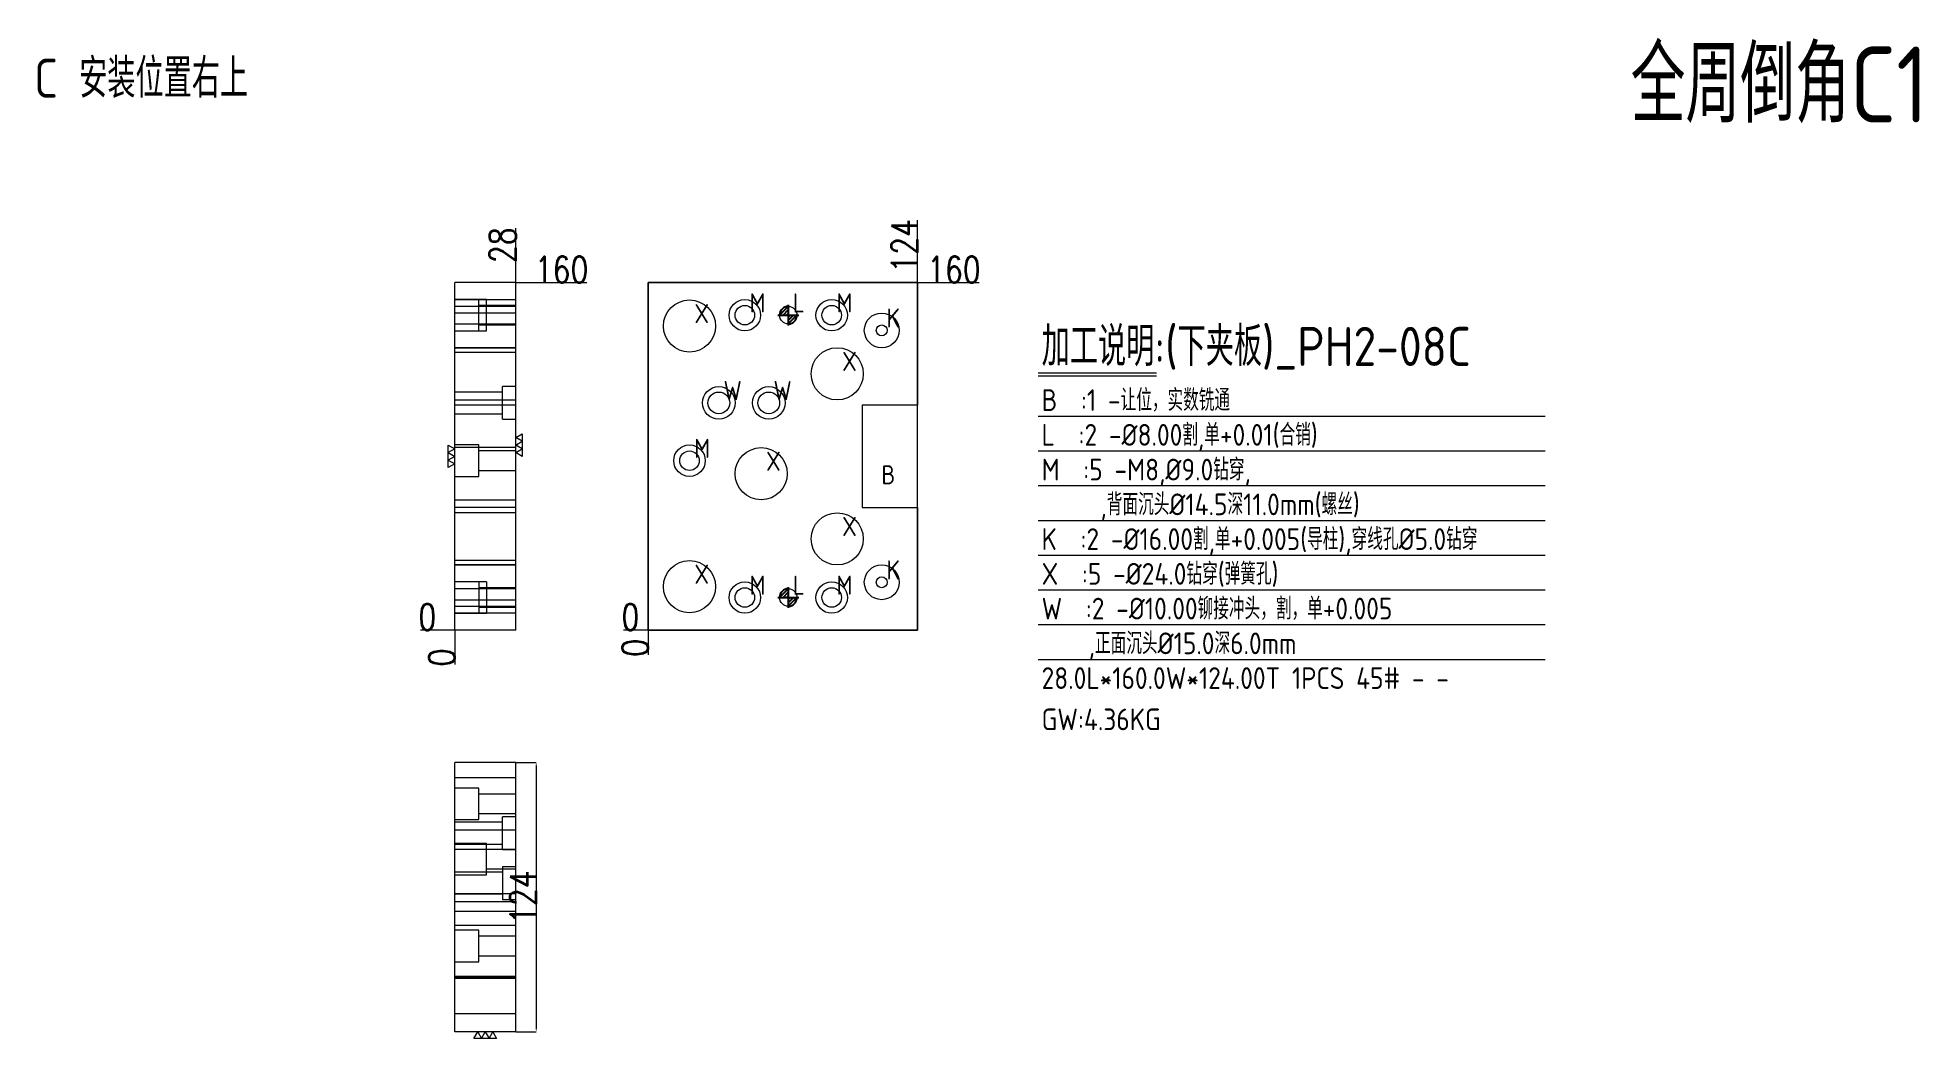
# Model space of a CAD drawing. Header units: millimetres. Extents: x 11437 to 12303, y 23755 to 24216.
import ezdxf

# ---------------------------------------------------------------- set-up
doc = ezdxf.new("R2010")
doc.units = ezdxf.units.MM
doc.linetypes.add('DASHED', pattern=[0])
doc.layers.add('DIE', color=20, linetype='Continuous', lineweight=20)
doc.layers.add('DIM', color=4, linetype='Continuous', lineweight=20)
doc.layers.add('PH2', color=7, linetype='Continuous')
doc.layers.add('PH2_W', color=1, linetype='Continuous')
doc.styles.add('gbenor', font='gbenor.shx', dxfattribs={"bigfont": 'gbcbig.shx'})
doc.styles.add('TXT', font='txt.shx', dxfattribs={"width": 0.8, "bigfont": 'ctxt.shx'})
doc.dimstyles.new('零件', dxfattribs={"dimscale": 1.5, "dimtxt": 8, "dimasz": 1, "dimexe": 0, "dimexo": 0, "dimgap": 0, "dimtad": 1, "dimtxsty": 'TXT', "dimcen": 0, "dimclrd": 252, "dimclre": 252, "dimclrt": 4, "dimazin": 3, "dimtp": 0.001, "dimtm": 0.001, "dimtfac": 1, "dimtmove": 0, "dimatfit": 3, "dimlwd": 5, "dimlwe": 5})

# ---------------------------------------------------------------- blocks, each defined once
blk = doc.blocks.new('*D1109')
at = {"layer": 'Defpoints', "color": 0}
for p in [(11657.1, 24102.86), (11666.55, 24102.86), (11629.1, 23942.86)]:
    blk.add_point(p, dxfattribs=at)
at = {"layer": 'DIM', "color": 252, "lineweight": 5}
blk.add_line((11657.1, 24102.86), (11689.87, 24102.86), dxfattribs=at)
at = {"layer": 'DIM', "color": 4, "lineweight": 5, "insert": (11678.21, 24108.86), "char_height": 12, "attachment_point": 5, "style": 'TXT'}
blk.add_mtext('160', dxfattribs=at)
blk = doc.blocks.new('*D1110')
at = {"layer": 'Defpoints', "color": 0}
for p in [(11619.65, 23942.86), (11629.1, 23942.86), (11629.1, 23942.86)]:
    blk.add_point(p, dxfattribs=at)
at = {"layer": 'DIM', "color": 252, "lineweight": 5}
blk.add_line((11629.1, 23942.86), (11613.25, 23942.86), dxfattribs=at)
at = {"layer": 'DIM', "color": 4, "lineweight": 5, "insert": (11616.45, 23948.86), "char_height": 12, "attachment_point": 5, "style": 'TXT'}
blk.add_mtext('0', dxfattribs=at)
blk = doc.blocks.new('*D1111')
at = {"layer": 'Defpoints', "color": 0}
for p in [(11629.1, 23942.86), (11629.1, 23942.86), (11629.1, 23933.41)]:
    blk.add_point(p, dxfattribs=at)
at = {"layer": 'DIM', "color": 252, "lineweight": 5}
blk.add_line((11629.1, 23942.86), (11629.1, 23927.01), dxfattribs=at)
at = {"layer": 'DIM', "color": 4, "lineweight": 5, "insert": (11623.1, 23930.21), "char_height": 12, "attachment_point": 5, "rotation": 90, "style": 'TXT'}
blk.add_mtext('0', dxfattribs=at)
blk = doc.blocks.new('*D1112')
at = {"layer": 'Defpoints', "color": 0}
for p in [(11657.1, 24112.31), (11657.1, 24102.86), (11629.1, 23942.86)]:
    blk.add_point(p, dxfattribs=at)
at = {"layer": 'DIM', "color": 252, "lineweight": 5}
blk.add_line((11657.1, 24102.86), (11657.1, 24127.85), dxfattribs=at)
at = {"layer": 'DIM', "color": 4, "lineweight": 5, "insert": (11651.1, 24120.08), "char_height": 12, "attachment_point": 5, "rotation": 90, "style": 'TXT'}
blk.add_mtext('28', dxfattribs=at)
blk = doc.blocks.new('*D1113')
at = {"layer": 'Defpoints', "color": 0}
for p in [(11657.1, 23881.86), (11657.1, 23757.86), (11666.55, 23757.86)]:
    blk.add_point(p, dxfattribs=at)
at = {"layer": 'DIM', "color": 252, "lineweight": 5}
for p, q in [((11657.1, 23881.86), (11666.55, 23881.86)), ((11666.55, 23880.36), (11666.55, 23759.36)), ((11657.1, 23757.86), (11666.55, 23757.86))]:
    blk.add_line(p, q, dxfattribs=at)
at = {"layer": 'DIM', "color": 252}
for points in [[(11666.8, 23880.36), (11666.3, 23880.36), (11666.55, 23881.86)], [(11666.3, 23759.36), (11666.8, 23759.36), (11666.55, 23757.86)]]:
    blk.add_solid(points, dxfattribs=at)
at = {"layer": 'DIM', "color": 4, "lineweight": 5, "insert": (11660.55, 23819.86), "char_height": 12, "attachment_point": 5, "rotation": 90, "style": 'TXT'}
blk.add_mtext('124', dxfattribs=at)
blk = doc.blocks.new('*D1114')
at = {"layer": 'Defpoints', "color": 0}
for p in [(11842.1, 24102.86), (11847.1, 24102.86), (11718.1, 23942.86)]:
    blk.add_point(p, dxfattribs=at)
at = {"layer": 'DIM', "color": 252, "lineweight": 5}
blk.add_line((11842.1, 24102.86), (11870.42, 24102.86), dxfattribs=at)
at = {"layer": 'DIM', "color": 4, "lineweight": 5, "insert": (11858.76, 24108.86), "char_height": 12, "attachment_point": 5, "style": 'TXT'}
blk.add_mtext('160', dxfattribs=at)
blk = doc.blocks.new('*D1115')
at = {"layer": 'Defpoints', "color": 0}
for p in [(11713.1, 23942.86), (11718.1, 23942.86), (11718.1, 23942.86)]:
    blk.add_point(p, dxfattribs=at)
at = {"layer": 'DIM', "color": 252, "lineweight": 5}
blk.add_line((11718.1, 23942.86), (11706.7, 23942.86), dxfattribs=at)
at = {"layer": 'DIM', "color": 4, "lineweight": 5, "insert": (11709.9, 23948.86), "char_height": 12, "attachment_point": 5, "style": 'TXT'}
blk.add_mtext('0', dxfattribs=at)
blk = doc.blocks.new('*D1116')
at = {"layer": 'Defpoints', "color": 0}
for p in [(11718.1, 23942.86), (11718.1, 23942.86), (11718.1, 23937.86)]:
    blk.add_point(p, dxfattribs=at)
at = {"layer": 'DIM', "color": 252, "lineweight": 5}
blk.add_line((11718.1, 23942.86), (11718.1, 23931.46), dxfattribs=at)
at = {"layer": 'DIM', "color": 4, "lineweight": 5, "insert": (11712.1, 23934.66), "char_height": 12, "attachment_point": 5, "rotation": 90, "style": 'TXT'}
blk.add_mtext('0', dxfattribs=at)
blk = doc.blocks.new('*D1117')
at = {"layer": 'Defpoints', "color": 0}
for p in [(11842.1, 24107.86), (11842.1, 24102.86), (11718.1, 23942.86)]:
    blk.add_point(p, dxfattribs=at)
at = {"layer": 'DIM', "color": 252, "lineweight": 5}
blk.add_line((11842.1, 24102.86), (11842.1, 24131.63), dxfattribs=at)
at = {"layer": 'DIM', "color": 4, "lineweight": 5, "insert": (11836.1, 24119.75), "char_height": 12, "attachment_point": 5, "rotation": 90, "style": 'TXT'}
blk.add_mtext('124', dxfattribs=at)
blk = doc.blocks.new('pg_hx_L0')
at = {"color": 230}
for p, q in [((-0.6, 0), (0.6, 0)), ((-0.5, 0), (0, 0.5)), ((-0.3, 0), (0, 0.3)), ((-0.1, 0), (0, 0.1)), ((0, 0.6), (0, -0.6)), ((0.1, 0), (0, -0.1)), ((0.5, 0), (0, -0.5)), ((0.3, 0), (0, -0.3))]:
    blk.add_line(p, q, dxfattribs=at)
for start, end in [(90, 180), (270, 0)]:
    blk.add_arc((0, 0), 0.5, start, end, dxfattribs=at)
blk = doc.blocks.new('pg_hx_LLL0')
blk.add_blockref('pg_hx_L0', (0, 0))

msp = doc.modelspace()

# ---------------------------------------------------------------- linework, layer by layer
at = {"layer": 'DIE', "color": 1, "linetype": 'Continuous', "lineweight": 5}
for points in [[(11626.101, 24028.057), (11629.101, 24026.325), (11626.101, 24024.593), (11629.101, 24022.861), (11626.101, 24021.129), (11629.101, 24019.397), (11626.101, 24017.665), (11626.101, 24028.057)], [(11660.101, 24022.861), (11657.101, 24024.593), (11660.101, 24026.325), (11657.101, 24028.057), (11660.101, 24029.789), (11657.101, 24031.522), (11660.101, 24033.254), (11660.101, 24022.861)], [(11637.905, 23754.861), (11639.637, 23757.861), (11641.369, 23754.861), (11643.101, 23757.861), (11644.833, 23754.861), (11646.565, 23757.861), (11648.297, 23754.861), (11637.905, 23754.861)]]:
    msp.add_lwpolyline(points, close=True, dxfattribs=at)
at = {"layer": 'DIM', "color": 8, "linetype": 'Continuous', "lineweight": 5}
for p, q in [((11897.651, 24061.361), (11952.083, 24061.361)), ((11897.651, 24059.861), (11952.083, 24059.861)), ((11897.651, 24041.361), (12130.931, 24041.361)), ((11897.651, 24025.361), (12130.931, 24025.361)), ((11897.651, 24009.361), (12130.931, 24009.361)), ((11897.651, 23993.361), (12130.931, 23993.361)), ((11897.651, 23977.361), (12130.931, 23977.361)), ((11897.651, 23961.361), (12130.931, 23961.361)), ((11897.651, 23945.361), (12130.931, 23945.361)), ((11897.651, 23929.361), (12130.931, 23929.361))]:
    msp.add_line(p, q, dxfattribs=at)
at = {"layer": 'DIM', "color": 252, "linetype": 'DASHED', "lineweight": 5}
msp.add_lwpolyline([(11718.101, 24102.861), (11718.101, 23942.861), (11842.101, 23942.861), (11842.101, 24102.861)], close=True, dxfattribs=at)
at = {"layer": 'PH2', "color": 2, "linetype": 'Continuous', "lineweight": 5}
for p, q in [((11629.101, 23942.861), (11629.101, 24102.861)), ((11657.101, 23942.861), (11657.101, 24102.861)), ((11718.101, 24102.861), (11842.101, 24102.861)), ((11718.101, 23942.861), (11718.101, 24102.861)), ((11842.101, 23942.861), (11718.101, 23942.861)), ((11629.101, 23757.861), (11629.101, 23881.861)), ((11657.101, 23757.861), (11657.101, 23881.861)), ((11657.101, 23757.861), (11629.101, 23757.861))]:
    msp.add_line(p, q, dxfattribs=at)
at = {"layer": 'PH2', "color": 135, "linetype": 'Continuous', "lineweight": 5}
for p, q in [((11657.101, 24102.861), (11629.101, 24102.861)), ((11657.101, 23942.861), (11629.101, 23942.861)), ((11657.101, 23881.861), (11629.101, 23881.861))]:
    msp.add_line(p, q, dxfattribs=at)
at = {"layer": 'PH2', "color": 31, "linetype": 'DASHED', "lineweight": 5, "ltscale": 0.422819}
for p, q in [((11643.601, 24095.111), (11629.101, 24095.111)), ((11640.101, 24080.611), (11640.101, 24095.111)), ((11643.601, 24080.611), (11643.601, 24095.111)), ((11643.601, 24092.365), (11640.101, 24092.365)), ((11657.101, 24092.365), (11643.601, 24092.365)), ((11629.101, 24080.611), (11643.601, 24080.611)), ((11640.101, 24083.358), (11643.601, 24083.358)), ((11643.601, 24083.358), (11657.101, 24083.358)), ((11657.101, 24072.863), (11629.101, 24072.863)), ((11657.101, 24054.986), (11651.101, 24054.986)), ((11651.101, 24039.986), (11651.101, 24054.986)), ((11629.101, 24048.86), (11657.101, 24048.86)), ((11657.101, 24046.361), (11629.101, 24046.361)), ((11651.101, 24039.986), (11657.101, 24039.986)), ((11640.101, 24028.111), (11629.101, 24028.111)), ((11657.101, 24026.863), (11629.101, 24026.863)), ((11640.101, 24013.611), (11640.101, 24028.111)), ((11657.101, 24025.365), (11640.101, 24025.365)), ((11640.101, 24016.358), (11657.101, 24016.358)), ((11629.101, 24013.611), (11640.101, 24013.611)), ((11629.101, 24002.86), (11657.101, 24002.86)), ((11657.101, 23999.361), (11629.101, 23999.361)), ((11657.101, 23996.863), (11629.101, 23996.863)), ((11629.101, 23972.86), (11657.101, 23972.86)), ((11643.601, 23965.111), (11629.101, 23965.111)), ((11640.101, 23965.111), (11640.101, 23950.611)), ((11643.601, 23965.111), (11643.601, 23950.611)), ((11643.601, 23962.365), (11640.101, 23962.365)), ((11657.101, 23962.365), (11643.601, 23962.365)), ((11629.101, 23950.611), (11643.601, 23950.611)), ((11640.101, 23953.358), (11643.601, 23953.358)), ((11643.601, 23953.358), (11657.101, 23953.358)), ((11640.101, 23870.111), (11629.101, 23870.111)), ((11640.101, 23862.861), (11640.101, 23870.111)), ((11657.101, 23867.365), (11640.101, 23867.365)), ((11640.101, 23855.611), (11640.101, 23862.861)), ((11629.101, 23855.611), (11640.101, 23855.611)), ((11640.101, 23858.358), (11657.101, 23858.358)), ((11657.101, 23856.861), (11651.101, 23856.861)), ((11651.101, 23841.861), (11651.101, 23856.861)), ((11643.601, 23844.641), (11629.101, 23844.641)), ((11643.601, 23830.141), (11643.601, 23844.641)), ((11657.101, 23841.863), (11629.101, 23841.863)), ((11657.101, 23841.895), (11643.601, 23841.895)), ((11651.101, 23841.861), (11657.101, 23841.861)), ((11629.101, 23830.141), (11643.601, 23830.141)), ((11643.601, 23832.888), (11657.101, 23832.888)), ((11657.101, 23833.861), (11651.101, 23833.861)), ((11651.101, 23833.861), (11651.101, 23818.861)), ((11629.101, 23817.86), (11657.101, 23817.86)), ((11651.101, 23818.861), (11657.101, 23818.861)), ((11657.101, 23806.863), (11629.101, 23806.863)), ((11640.101, 23804.641), (11629.101, 23804.641)), ((11640.101, 23790.141), (11640.101, 23804.641)), ((11657.101, 23801.895), (11640.101, 23801.895)), ((11640.101, 23792.888), (11657.101, 23792.888)), ((11629.101, 23790.141), (11640.101, 23790.141)), ((11657.101, 23783.361), (11629.101, 23783.361)), ((11629.101, 23782.86), (11657.101, 23782.86))]:
    msp.add_line(p, q, dxfattribs=at)
at = {"layer": 'PH2', "color": 254, "linetype": 'DASHED', "lineweight": 5, "ltscale": 0.422819}
for p, q in [((11657.101, 24094.863), (11629.101, 24094.863)), ((11629.101, 24070.86), (11657.101, 24070.86)), ((11657.101, 23974.863), (11629.101, 23974.863)), ((11629.101, 23950.86), (11657.101, 23950.86)), ((11657.101, 23874.863), (11629.101, 23874.863)), ((11629.101, 23850.86), (11657.101, 23850.86))]:
    msp.add_line(p, q, dxfattribs=at)
at = {"layer": 'PH2', "color": 2, "linetype": 'Continuous', "lineweight": 5}
for centre, radius in [((11737.101, 24082.861), 12.002), ((11762.571, 24087.861), 4.503), ((11802.571, 24087.861), 4.503), ((11805.101, 24060.861), 12.002), ((11750.601, 24047.486), 7.5), ((11773.601, 24047.486), 7.5), ((11737.101, 24020.861), 4.503), ((11770.101, 24014.861), 12.002), ((11805.101, 23984.861), 12.002), ((11737.101, 23962.861), 12.002), ((11762.571, 23957.861), 4.503), ((11802.571, 23957.861), 4.503)]:
    msp.add_circle(centre, radius, dxfattribs=at)
at = {"layer": 'PH2', "color": 30, "linetype": 'DASHED', "lineweight": 5, "ltscale": 0.422819}
for centre in [(11762.571, 24087.861), (11802.571, 24087.861), (11737.101, 24020.861), (11762.571, 23957.861), (11802.571, 23957.861)]:
    msp.add_circle(centre, 7.25, dxfattribs=at)
at = {"layer": 'PH2', "color": 1, "linetype": 'Continuous', "lineweight": 5}
for centre, radius in [((11782.571, 24087.861), 4), ((11825.571, 24080.861), 8), ((11750.601, 24047.486), 5), ((11773.601, 24047.486), 5), ((11825.571, 23964.861), 8), ((11782.571, 23957.861), 4)]:
    msp.add_circle(centre, radius, dxfattribs=at)
at = {"layer": 'PH2', "color": 42, "linetype": 'Continuous', "lineweight": 5}
for centre in [(11825.571, 24080.861), (11825.571, 23964.861)]:
    msp.add_circle(centre, 2.5, dxfattribs=at)
at = {"layer": 'PH2', "color": 2, "linetype": 'Continuous', "lineweight": 5}
for points, knots in [([(11842.101, 24102.861), (11842.101, 24096.873), (11842.101, 24090.885), (11842.101, 24078.999), (11842.101, 24073.1), (11842.101, 24062.663), (11842.101, 24058.125), (11842.101, 24051.179), (11842.101, 24048.77), (11842.101, 24046.361)], [0, 0, 0, 0, 0.3179419, 0.3179419, 0.6311602, 0.6311602, 0.8720973, 0.8720973, 1, 1, 1, 1]), ([(11842.101, 23999.361), (11842.101, 23993.626), (11842.101, 23987.891), (11842.101, 23976.499), (11842.101, 23970.841), (11842.101, 23960.832), (11842.101, 23956.481), (11842.101, 23949.04), (11842.101, 23945.95), (11842.101, 23942.861)], [0, 0, 0, 0, 0.3045208, 0.3045208, 0.6049071, 0.6049071, 0.8359735, 0.8359735, 1, 1, 1, 1])]:
    msp.add_open_spline(points, degree=3, knots=knots, dxfattribs=at)
for points in [[(11816.601, 24046.361), (11816.601, 24030.695), (11816.601, 24015.028), (11816.601, 23999.361)], [(11842.101, 24046.361), (11833.601, 24046.361), (11825.101, 24046.361), (11816.601, 24046.361)], [(11816.601, 23999.361), (11825.101, 23999.361), (11833.601, 23999.361), (11842.101, 23999.361)]]:
    msp.add_open_spline(points, degree=3, dxfattribs=at)
at = {"layer": 'PH2_W', "color": 1, "linetype": 'DASHED', "lineweight": 5, "ltscale": 0.422819}
for p, q in [((11657.101, 24091.861), (11629.101, 24091.861)), ((11657.101, 24088.862), (11629.101, 24088.862)), ((11629.101, 24083.861), (11657.101, 24083.861)), ((11629.101, 24072.861), (11657.101, 24072.861)), ((11651.101, 24052.486), (11629.101, 24052.486)), ((11629.101, 24042.486), (11651.101, 24042.486)), ((11657.101, 23972.862), (11629.101, 23972.862)), ((11657.101, 23961.861), (11629.101, 23961.861)), ((11629.101, 23956.861), (11657.101, 23956.861)), ((11629.101, 23953.861), (11657.101, 23953.861)), ((11651.101, 23854.361), (11629.101, 23854.361)), ((11629.101, 23844.361), (11651.101, 23844.361)), ((11651.101, 23831.361), (11629.101, 23831.361)), ((11657.101, 23821.391), (11629.101, 23821.391)), ((11629.101, 23821.361), (11651.101, 23821.361)), ((11629.101, 23813.391), (11657.101, 23813.391)), ((11657.101, 23782.392), (11629.101, 23782.392)), ((11629.101, 23766.391), (11657.101, 23766.391))]:
    msp.add_line(p, q, dxfattribs=at)

# ---------------------------------------------------------------- block references
at = {"layer": 'PH2', "lineweight": 5, "ltscale": 0.422819, "xscale": 8, "yscale": 8, "zscale": 8}
for p in [(11782.571, 24087.861), (11782.571, 23957.861)]:
    msp.add_blockref('pg_hx_LLL0', p, dxfattribs=at)

# ---------------------------------------------------------------- texts
at = {"layer": 'DIM', "color": 6, "lineweight": 5, "style": 'gbenor'}
msp.add_text('全周倒角C1', height=35, dxfattribs=at).set_placement((12170.286, 24176.561))
at = {"layer": 'DIM', "color": 21, "lineweight": 5, "style": 'gbenor'}
msp.add_text('C 安装位置右上', height=18, dxfattribs=at).set_placement((11435.434, 24187.96))
at = {"layer": 'DIM', "color": 4, "lineweight": 5, "style": 'gbenor'}
for s, height, p in [('M', 8.8, (11764.741, 24089.138)), ('L', 8.8, (11784.676, 24089.106)), ('M', 8.8, (11804.741, 24089.138)), ('X', 8.8, (11739.366, 24084.186)), ('K', 8.8, (11827.756, 24082.146)), ('加工说明:(下夹板)_PH2-08C', 18, (11899.191, 24064.468)), ('X', 8.8, (11807.366, 24062.186)), ('W', 8.8, (11752.776, 24048.766)), ('W', 8.8, (11775.776, 24048.766)), ('B  :1 -让位，实数铣通', 10, (11899.151, 24043.754)), ('M', 8.8, (11739.271, 24022.138)), ('X', 8.8, (11772.366, 24016.186)), ('B', 8.8, (11825.434, 24009.966)), ('M  :5 -M8,%%C9.0钻穿,', 10, (11899.151, 24011.754)), ('     ,背面沉头%%C14.5深11.0mm(螺丝)', 10, (11899.151, 23995.754)), ('X', 8.8, (11807.366, 23986.186)), ('K', 8.8, (11827.756, 23966.146)), ('X  :5 -%%C24.0钻穿(弹簧孔)', 10, (11899.151, 23963.754)), ('X', 8.8, (11739.366, 23964.186)), ('M', 8.8, (11764.741, 23959.138)), ('L', 8.8, (11784.676, 23959.106)), ('M', 8.8, (11804.741, 23959.138)), ('    ,正面沉头%%c15.0深6.0mm', 10, (11899.151, 23931.754)), ('28.0L*160.0W*124.00T 1PCS 45# - -', 10, (11899.151, 23915.754)), ('GW:4.36KG', 10, (11899.151, 23896.754))]:
    msp.add_text(s, height=height, dxfattribs=at).set_placement(p)
at = {"layer": 'DIM', "color": 1, "lineweight": 5, "style": 'gbenor'}
for s, p in [('L  :2 -%%c8.00割,单+0.01(合销)', (11899.151, 24027.754)), ('K  :2 -%%C16.00割,单+0.005(导柱),穿线孔%%C5.0钻穿', (11899.151, 23979.754)), ('W  :2 -%%c10.00铆接冲头，割，单+0.005', (11899.151, 23947.754))]:
    msp.add_text(s, height=10, dxfattribs=at).set_placement(p)

# ---------------------------------------------------------------- dimensions: what is measured, and where the dimension line sits
at = {"layer": 'DIM', "lineweight": 5}
for feature_location, offset, dtype, origin, picture, middle in [((11657.101, 24102.861), (0, 9.45), 1, (11629.101, 23942.861), '*D1112', (11651.101, 24120.083)), ((11842.101, 24102.861), (0, 5), 1, (11718.101, 23942.861), '*D1117', (11836.101, 24119.747)), ((11657.101, 24102.861), (9.45, 0), 0, (11629.101, 23942.861), '*D1109', (11678.208, 24108.861)), ((11842.101, 24102.861), (5, 0), 0, (11718.101, 23942.861), '*D1114', (11858.758, 24108.861)), ((11629.10086018, 23942.861261822), (-9.45, 0), 0, (11629.10086018, 23942.861261822), '*D1110', (11616.45086018, 23948.861261822)), ((11718.10086018, 23942.861261822), (-5, 0), 0, (11718.10086018, 23942.861261822), '*D1115', (11709.90086018, 23948.861261822)), ((11629.10086018, 23942.861261822), (0, -9.45), 1, (11629.10086018, 23942.861261822), '*D1111', (11623.10086018, 23930.211261822)), ((11718.10086018, 23942.861261822), (0, -5), 1, (11718.10086018, 23942.861261822), '*D1116', (11712.10086018, 23934.661261822))]:
    dim = msp.add_ordinate_dim(feature_location=feature_location, offset=offset, dtype=dtype, origin=origin, dimstyle='零件', dxfattribs=at)
    dim.commit()
    dim.dimension.update_dxf_attribs({"geometry": picture, "text_midpoint": middle})
dim = msp.add_linear_dim(base=(11666.551, 23757.861), p1=(11657.101, 23881.861), p2=(11657.101, 23757.861), angle=90, dimstyle='零件', dxfattribs=at)
dim.commit()
dim.dimension.update_dxf_attribs({"geometry": '*D1113', "text_midpoint": (11660.551, 23819.861)})

doc.saveas('drawing.dxf')
